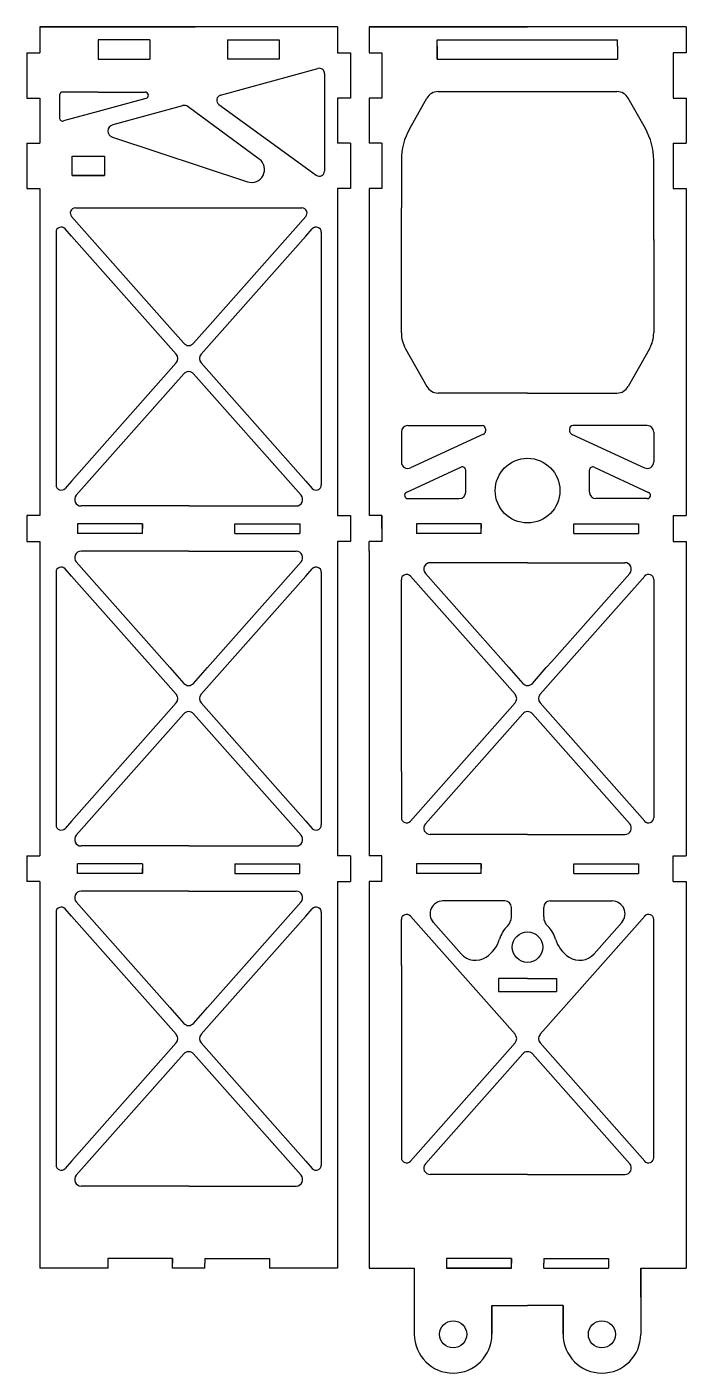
# Model space of a CAD drawing. Header units: millimetres. Extents: x 2294 to 2551, y 1194 to 1402.
# Drawn here: x 2449.5 to 2551.3, y 1193.6 to 1401.8 of the extents above; entities that cross this region are included whole.
import ezdxf

# ---------------------------------------------------------------- set-up
doc = ezdxf.new("R2010")
doc.units = ezdxf.units.MM
doc.layers.add('2mm碳板', color=1, linetype='Continuous')

msp = doc.modelspace()

# ---------------------------------------------------------------- linework, layer by layer
at = {"layer": '2mm碳板'}
for p, q in [((2497.46, 1401.82), (2451.46, 1401.82)), ((2451.46, 1401.82), (2451.46, 1397.82)), ((2451.46, 1401.82), (2474.46, 1401.82)), ((2451.46, 1401.82), (2475.46, 1401.82)), ((2497.46, 1401.82), (2497.46, 1397.82)), ((2502.34, 1401.82), (2502.34, 1397.82)), ((2502.34, 1401.82), (2502.34, 1397.82)), ((2551.34, 1401.82), (2502.34, 1401.82)), ((2502.34, 1401.82), (2526.84, 1401.82)), ((2551.34, 1401.82), (2551.34, 1397.82)), ((2468.46, 1399.82), (2460.46, 1399.82)), ((2460.46, 1399.82), (2460.46, 1396.82)), ((2468.46, 1399.82), (2468.46, 1396.82)), ((2480.46, 1399.82), (2480.46, 1396.82)), ((2480.46, 1399.82), (2488.46, 1399.82)), ((2488.46, 1399.82), (2488.46, 1396.82)), ((2512.88, 1398.82), (2512.88, 1399.82)), ((2512.88, 1399.82), (2540.76, 1399.82)), ((2540.76, 1398.82), (2540.76, 1399.82)), ((2449.46, 1397.82), (2449.46, 1390.82)), ((2449.46, 1397.82), (2451.46, 1397.82)), ((2497.46, 1397.82), (2499.46, 1397.82)), ((2499.46, 1397.82), (2499.46, 1390.82)), ((2499.46, 1397.82), (2499.46, 1390.82)), ((2502.34, 1397.82), (2503.84, 1397.82)), ((2502.34, 1397.82), (2504.34, 1397.82)), ((2504.34, 1397.82), (2504.34, 1390.82)), ((2504.34, 1397.82), (2504.34, 1390.82)), ((2512.88, 1398.82), (2512.88, 1396.82)), ((2512.88, 1396.82), (2512.88, 1398.82)), ((2540.76, 1398.82), (2540.76, 1396.82)), ((2551.34, 1397.82), (2549.34, 1397.82)), ((2549.34, 1397.82), (2549.34, 1390.82)), ((2460.46, 1396.82), (2468.46, 1396.82)), ((2479.39, 1391.26), (2494.45, 1395.41)), ((2488.46, 1396.82), (2480.46, 1396.82)), ((2512.88, 1396.82), (2540.76, 1396.82)), ((2495.46, 1394.63), (2495.46, 1379.53)), ((2454.49, 1391.25), (2454.49, 1387.76)), ((2460.49, 1391.75), (2454.99, 1391.75)), ((2460.49, 1391.75), (2467.73, 1391.75)), ((2513.01, 1391.82), (2526.84, 1391.82)), ((2526.84, 1391.82), (2540.67, 1391.82)), ((2449.46, 1390.82), (2451.46, 1390.82)), ((2451.46, 1390.82), (2451.46, 1383.82)), ((2467.86, 1390.76), (2460.49, 1388.75)), ((2473.52, 1389.64), (2462.72, 1386.67)), ((2485.38, 1381.38), (2474.38, 1389.48)), ((2479.13, 1389.84), (2494.19, 1378.88)), ((2497.46, 1390.82), (2497.46, 1383.82)), ((2499.46, 1390.82), (2497.46, 1390.82)), ((2504.34, 1390.82), (2502.34, 1390.82)), ((2502.34, 1390.82), (2502.34, 1389.32)), ((2502.34, 1389.32), (2502.34, 1383.82)), ((2508.63, 1386.11), (2511.27, 1390.8)), ((2545.06, 1386.11), (2542.42, 1390.8)), ((2549.34, 1390.82), (2551.34, 1390.82)), ((2551.34, 1390.82), (2551.34, 1383.82)), ((2460.49, 1388.75), (2455.12, 1387.28)), ((2449.46, 1383.82), (2449.46, 1376.82)), ((2449.46, 1383.82), (2451.46, 1383.82)), ((2462.67, 1384.76), (2483.56, 1377.87)), ((2497.32, 1382.83), (2497.31, 1382.83)), ((2499.46, 1383.82), (2497.46, 1383.82)), ((2499.46, 1383.82), (2499.46, 1376.82)), ((2504.34, 1383.82), (2502.34, 1383.82)), ((2504.34, 1383.82), (2504.34, 1376.82)), ((2549.34, 1383.82), (2551.34, 1383.82)), ((2549.34, 1383.82), (2549.34, 1376.82)), ((2456.46, 1381.82), (2461.46, 1381.82)), ((2456.46, 1378.82), (2456.46, 1381.82)), ((2461.46, 1381.82), (2461.46, 1378.82)), ((2507.34, 1381.2), (2507.34, 1373.82)), ((2546.34, 1368.82), (2546.34, 1381.2)), ((2456.46, 1378.82), (2461.46, 1378.82)), ((2461.46, 1378.82), (2456.46, 1378.82)), ((2461.46, 1378.82), (2456.46, 1378.82)), ((2449.46, 1376.82), (2451.46, 1376.82)), ((2451.46, 1376.82), (2451.46, 1326.22)), ((2499.46, 1376.82), (2497.46, 1376.82)), ((2497.46, 1376.82), (2497.46, 1326.22)), ((2502.34, 1376.82), (2502.34, 1327.72)), ((2504.34, 1376.82), (2502.34, 1376.82)), ((2549.34, 1376.82), (2551.34, 1376.82)), ((2551.34, 1376.82), (2551.34, 1326.22)), ((2456.36, 1372.49), (2470.72, 1356.26)), ((2456.96, 1373.82), (2491.96, 1373.82)), ((2492.56, 1372.49), (2478.21, 1356.26)), ((2507.34, 1368.94), (2507.34, 1373.82)), ((2546.34, 1368.94), (2546.34, 1373.82)), ((2456.36, 1369.47), (2455.36, 1370.6)), ((2492.56, 1369.47), (2493.56, 1370.6)), ((2453.96, 1370.07), (2453.96, 1330.97)), ((2456.36, 1369.47), (2472.54, 1351.19)), ((2492.56, 1369.47), (2476.38, 1351.19)), ((2494.96, 1370.07), (2494.96, 1330.97)), ((2507.34, 1354.5), (2507.34, 1368.94)), ((2546.34, 1368.94), (2546.34, 1354.5)), ((2470.72, 1356.26), (2471.56, 1355.31)), ((2478.21, 1356.26), (2477.36, 1355.31)), ((2471.56, 1355.31), (2473.71, 1352.88)), ((2475.21, 1352.88), (2477.36, 1355.31)), ((2507.99, 1352.05), (2511.27, 1346.21)), ((2545.7, 1352.05), (2542.42, 1346.21)), ((2472.54, 1349.86), (2456.36, 1331.57)), ((2476.38, 1349.86), (2492.56, 1331.57)), ((2473.71, 1348.17), (2457.09, 1329.39)), ((2475.21, 1348.17), (2491.83, 1329.39)), ((2526.84, 1345.19), (2513.01, 1345.19)), ((2526.84, 1345.19), (2540.67, 1345.19)), ((2507.34, 1339.14), (2507.34, 1334.53)), ((2508.34, 1340.14), (2519.84, 1340.14)), ((2520.34, 1339.64), (2520.34, 1339.28)), ((2533.34, 1339.64), (2533.34, 1339.28)), ((2545.34, 1340.14), (2533.84, 1340.14)), ((2546.34, 1339.14), (2546.34, 1334.53)), ((2520.05, 1338.83), (2508.76, 1333.62)), ((2533.64, 1338.83), (2544.93, 1333.62)), ((2516.57, 1333.71), (2508.14, 1329.82)), ((2517.28, 1329.86), (2517.28, 1333.26)), ((2536.41, 1329.86), (2536.41, 1333.26)), ((2537.12, 1333.71), (2545.55, 1329.82)), ((2456.36, 1331.57), (2455.36, 1330.44)), ((2492.56, 1331.57), (2493.56, 1330.44)), ((2508.34, 1328.86), (2516.28, 1328.86)), ((2545.34, 1328.86), (2537.41, 1328.86)), ((2474.46, 1327.72), (2457.84, 1327.72)), ((2474.46, 1327.72), (2491.08, 1327.72)), ((2502.34, 1327.72), (2502.34, 1326.22)), ((2449.46, 1326.22), (2449.46, 1322.22)), ((2451.46, 1326.22), (2449.46, 1326.22)), ((2457.3, 1324.97), (2457.3, 1323.47)), ((2467.3, 1324.97), (2457.3, 1324.97)), ((2467.3, 1324.22), (2467.3, 1324.97)), ((2467.3, 1324.22), (2467.3, 1324.97)), ((2467.3, 1324.97), (2467.3, 1324.22)), ((2481.62, 1324.22), (2481.62, 1324.97)), ((2481.62, 1324.22), (2481.62, 1324.97)), ((2481.62, 1324.97), (2491.62, 1324.97)), ((2491.62, 1324.97), (2491.62, 1323.47)), ((2497.46, 1326.22), (2499.46, 1326.22)), ((2499.46, 1326.22), (2499.46, 1322.22)), ((2504.34, 1326.22), (2502.34, 1326.22)), ((2504.34, 1326.22), (2504.34, 1322.22)), ((2504.34, 1324.22), (2504.34, 1326.22)), ((2509.69, 1324.97), (2509.69, 1323.47)), ((2519.69, 1324.97), (2509.69, 1324.97)), ((2519.69, 1324.22), (2519.69, 1324.97)), ((2519.69, 1324.22), (2519.69, 1324.97)), ((2519.69, 1324.97), (2519.69, 1324.22)), ((2534, 1324.22), (2534, 1324.97)), ((2534, 1324.22), (2534, 1324.97)), ((2534, 1324.97), (2544, 1324.97)), ((2544, 1324.97), (2544, 1323.47)), ((2549.34, 1326.22), (2549.34, 1322.22)), ((2549.34, 1326.22), (2551.34, 1326.22)), ((2467.3, 1323.47), (2457.3, 1323.47)), ((2467.3, 1323.47), (2467.3, 1324.22)), ((2481.62, 1323.47), (2481.62, 1324.22)), ((2481.62, 1323.47), (2491.62, 1323.47)), ((2519.69, 1323.47), (2509.69, 1323.47)), ((2519.69, 1323.47), (2519.69, 1324.22)), ((2534, 1323.47), (2534, 1324.22)), ((2534, 1323.47), (2544, 1323.47)), ((2449.46, 1322.22), (2451.46, 1322.22)), ((2451.46, 1322.22), (2451.46, 1273.62)), ((2474.46, 1320.72), (2457.84, 1320.72)), ((2474.46, 1320.72), (2491.08, 1320.72)), ((2499.46, 1322.22), (2497.46, 1322.22)), ((2497.46, 1322.22), (2497.46, 1273.62)), ((2504.34, 1322.22), (2502.34, 1322.22)), ((2502.34, 1320.72), (2502.34, 1322.22)), ((2502.34, 1320.72), (2502.34, 1290.85)), ((2549.34, 1322.22), (2551.34, 1322.22)), ((2551.34, 1322.22), (2551.34, 1279.07)), ((2457.09, 1319.06), (2470.72, 1303.66)), ((2491.83, 1319.06), (2478.21, 1303.66)), ((2526.84, 1318.94), (2511.8, 1318.94)), ((2526.84, 1318.94), (2541.89, 1318.94)), ((2453.96, 1317.47), (2453.96, 1278.37)), ((2456.36, 1316.87), (2455.36, 1318)), ((2456.36, 1316.87), (2472.54, 1298.59)), ((2492.56, 1316.87), (2476.38, 1298.59)), ((2492.56, 1316.87), (2493.56, 1318)), ((2494.96, 1317.47), (2494.96, 1278.37)), ((2507.34, 1286.62), (2507.34, 1316.34)), ((2508.74, 1316.87), (2524.92, 1298.59)), ((2511.05, 1317.28), (2523.1, 1303.66)), ((2544.95, 1316.87), (2528.77, 1298.59)), ((2542.63, 1317.28), (2530.59, 1303.66)), ((2546.34, 1316.34), (2546.34, 1279.5)), ((2470.72, 1303.66), (2471.56, 1302.71)), ((2478.21, 1303.66), (2477.36, 1302.71)), ((2523.1, 1303.66), (2523.95, 1302.71)), ((2530.59, 1303.66), (2529.74, 1302.71)), ((2471.56, 1302.71), (2473.71, 1300.28)), ((2475.21, 1300.28), (2477.36, 1302.71)), ((2523.95, 1302.71), (2526.1, 1300.28)), ((2527.59, 1300.28), (2529.74, 1302.71)), ((2472.54, 1297.26), (2456.36, 1278.97)), ((2473.71, 1295.57), (2457.09, 1276.79)), ((2475.21, 1295.57), (2491.83, 1276.79)), ((2476.38, 1297.26), (2492.56, 1278.97)), ((2524.92, 1297.26), (2508.74, 1278.97)), ((2526.1, 1295.57), (2511.05, 1278.57)), ((2527.59, 1295.57), (2542.63, 1278.57)), ((2528.77, 1297.26), (2544.95, 1278.97)), ((2502.34, 1290.85), (2502.34, 1273.62)), ((2507.34, 1286.62), (2507.34, 1279.5)), ((2456.36, 1278.97), (2455.36, 1277.84)), ((2492.56, 1278.97), (2493.56, 1277.84)), ((2551.34, 1279.07), (2551.34, 1273.62)), ((2526.84, 1276.9), (2511.8, 1276.9)), ((2526.84, 1276.9), (2541.89, 1276.9)), ((2474.46, 1275.12), (2457.84, 1275.12)), ((2474.46, 1275.12), (2491.08, 1275.12)), ((2449.46, 1273.62), (2449.46, 1269.62)), ((2449.46, 1273.62), (2451.46, 1273.62)), ((2457.3, 1270.87), (2457.3, 1272.37)), ((2467.3, 1272.37), (2457.3, 1272.37)), ((2467.3, 1272.37), (2467.3, 1271.62)), ((2481.62, 1272.37), (2481.62, 1271.62)), ((2481.62, 1272.37), (2491.62, 1272.37)), ((2491.62, 1270.87), (2491.62, 1272.37)), ((2499.46, 1273.62), (2497.46, 1273.62)), ((2499.46, 1273.62), (2499.46, 1269.62)), ((2504.34, 1273.62), (2502.34, 1273.62)), ((2504.34, 1269.62), (2504.34, 1273.62)), ((2509.69, 1272.37), (2509.69, 1270.87)), ((2519.69, 1272.37), (2509.69, 1272.37)), ((2519.69, 1271.62), (2519.69, 1272.37)), ((2519.69, 1271.62), (2519.69, 1272.37)), ((2519.69, 1272.37), (2519.69, 1271.62)), ((2534, 1271.62), (2534, 1272.37)), ((2534, 1271.62), (2534, 1272.37)), ((2534, 1272.37), (2544, 1272.37)), ((2544, 1272.37), (2544, 1270.87)), ((2549.34, 1269.62), (2549.34, 1273.62)), ((2549.34, 1273.62), (2551.34, 1273.62)), ((2467.3, 1270.87), (2457.3, 1270.87)), ((2467.3, 1271.62), (2467.3, 1270.87)), ((2467.3, 1271.62), (2467.3, 1270.87)), ((2467.3, 1270.87), (2467.3, 1271.62)), ((2481.62, 1271.62), (2481.62, 1270.87)), ((2481.62, 1271.62), (2481.62, 1270.87)), ((2481.62, 1270.87), (2491.62, 1270.87)), ((2519.69, 1270.87), (2509.69, 1270.87)), ((2519.69, 1270.87), (2519.69, 1271.62)), ((2534, 1270.87), (2534, 1271.62)), ((2534, 1270.87), (2544, 1270.87)), ((2451.46, 1269.62), (2449.46, 1269.62)), ((2451.46, 1269.62), (2451.46, 1209.82)), ((2497.46, 1269.62), (2499.46, 1269.62)), ((2497.46, 1269.62), (2497.46, 1209.82)), ((2502.34, 1269.62), (2502.34, 1243.82)), ((2504.34, 1269.62), (2502.34, 1269.62)), ((2549.34, 1269.62), (2551.34, 1269.62)), ((2551.34, 1269.62), (2551.34, 1243.82)), ((2457.09, 1266.46), (2470.72, 1251.06)), ((2474.46, 1268.12), (2457.84, 1268.12)), ((2474.46, 1268.12), (2491.08, 1268.12)), ((2491.83, 1266.46), (2478.21, 1251.06)), ((2523.34, 1266.62), (2513.77, 1266.62)), ((2530.34, 1266.62), (2539.92, 1266.62)), ((2453.96, 1264.87), (2453.96, 1225.77)), ((2456.36, 1264.27), (2455.36, 1265.4)), ((2456.36, 1264.27), (2472.54, 1245.99)), ((2492.56, 1264.27), (2476.38, 1245.99)), ((2492.56, 1264.27), (2493.56, 1265.4)), ((2494.96, 1264.87), (2494.96, 1225.77)), ((2508.74, 1264.27), (2524.92, 1245.99)), ((2524.34, 1264.16), (2524.34, 1265.62)), ((2544.95, 1264.27), (2528.77, 1245.99)), ((2529.34, 1264.16), (2529.34, 1265.62)), ((2507.34, 1256.62), (2507.34, 1263.74)), ((2512.28, 1263.3), (2516.56, 1258.45)), ((2541.41, 1263.3), (2537.13, 1258.45)), ((2546.34, 1226.9), (2546.34, 1263.74)), ((2507.34, 1256.62), (2507.34, 1226.9)), ((2517.72, 1257.12), (2517.74, 1257.12)), ((2526.84, 1254.62), (2522.34, 1254.62)), ((2522.34, 1254.62), (2522.34, 1252.62)), ((2526.84, 1254.62), (2531.34, 1254.62)), ((2531.34, 1254.62), (2531.34, 1252.62)), ((2522.34, 1252.62), (2531.34, 1252.62)), ((2470.72, 1251.06), (2471.56, 1250.11)), ((2471.56, 1250.11), (2473.71, 1247.68)), ((2475.21, 1247.68), (2477.36, 1250.11)), ((2478.21, 1251.06), (2477.36, 1250.11)), ((2472.54, 1244.66), (2456.36, 1226.37)), ((2476.38, 1244.66), (2492.56, 1226.37)), ((2502.34, 1243.82), (2502.34, 1209.82)), ((2524.92, 1244.66), (2508.74, 1226.37)), ((2528.77, 1244.66), (2544.95, 1226.37)), ((2551.34, 1243.82), (2551.34, 1209.82)), ((2473.71, 1242.97), (2457.09, 1224.19)), ((2475.21, 1242.97), (2491.83, 1224.19)), ((2526.1, 1242.97), (2511.05, 1225.97)), ((2527.59, 1242.97), (2542.63, 1225.97)), ((2456.36, 1226.37), (2455.36, 1225.24)), ((2492.56, 1226.37), (2493.56, 1225.24)), ((2474.46, 1222.52), (2457.84, 1222.52)), ((2474.46, 1222.52), (2491.08, 1222.52)), ((2526.84, 1224.3), (2511.8, 1224.3)), ((2526.84, 1224.3), (2541.89, 1224.3)), ((2461.96, 1211.32), (2461.96, 1209.82)), ((2471.96, 1211.32), (2461.96, 1211.32)), ((2471.96, 1210.57), (2471.96, 1211.32)), ((2471.96, 1210.57), (2471.96, 1211.32)), ((2471.96, 1211.32), (2471.96, 1210.57)), ((2471.96, 1209.82), (2471.96, 1210.57)), ((2476.96, 1211.32), (2486.96, 1211.32)), ((2476.96, 1211.32), (2476.96, 1210.57)), ((2476.96, 1209.82), (2476.96, 1210.57)), ((2486.96, 1211.32), (2486.96, 1209.82)), ((2514.34, 1211.32), (2514.34, 1209.82)), ((2524.34, 1211.32), (2514.34, 1211.32)), ((2524.34, 1210.57), (2524.34, 1211.32)), ((2524.34, 1210.57), (2524.34, 1211.32)), ((2524.34, 1211.32), (2524.34, 1210.57)), ((2524.34, 1209.82), (2524.34, 1210.57)), ((2529.34, 1211.32), (2539.34, 1211.32)), ((2529.34, 1211.32), (2529.34, 1210.57)), ((2529.34, 1209.82), (2529.34, 1210.57)), ((2539.34, 1211.32), (2539.34, 1209.82)), ((2461.96, 1209.82), (2451.46, 1209.82)), ((2476.96, 1209.82), (2471.96, 1209.82)), ((2497.46, 1209.82), (2486.96, 1209.82)), ((2502.34, 1209.82), (2509.34, 1209.82)), ((2509.34, 1209.82), (2509.34, 1199.58)), ((2524.34, 1209.82), (2514.34, 1209.82)), ((2514.34, 1209.82), (2524.34, 1209.82)), ((2529.34, 1209.82), (2539.34, 1209.82)), ((2529.34, 1209.82), (2539.34, 1209.82)), ((2544.34, 1209.82), (2551.34, 1209.82)), ((2544.34, 1205.34), (2544.34, 1209.82)), ((2544.34, 1209.82), (2544.34, 1199.58)), ((2521.34, 1204.06), (2521.34, 1199.58)), ((2521.34, 1199.58), (2521.34, 1204.06)), ((2521.34, 1204.06), (2526.84, 1204.06)), ((2532.34, 1204.06), (2526.84, 1204.06)), ((2532.34, 1204.06), (2532.34, 1199.58)), ((2532.34, 1199.58), (2532.34, 1204.06))]:
    msp.add_line(p, q, dxfattribs=at)
for centre, radius in [((2526.84, 1330.09), 5), ((2526.84, 1259.47), 2.35), ((2515.34, 1199.58), 2.1), ((2538.34, 1199.58), 2.1)]:
    msp.add_circle(centre, radius, dxfattribs=at)
for centre, radius, start, end in [((2494.66, 1394.63), 0.8, 0, 105.3915), ((2454.99, 1391.25), 0.5, 90, 180), ((2467.73, 1391.25), 0.5, 285.315, 90), ((2479.6, 1390.49), 0.8, 105.3915, 233.9447), ((2513.01, 1389.82), 2, 90, 150.6422), ((2540.67, 1389.82), 2, 29.3578, 90), ((2473.78, 1388.68), 1, 53.6272, 105.3915), ((2454.99, 1387.76), 0.5, 180, 285.315), ((2462.98, 1385.71), 1, 105.3915, 251.7707), ((2517.34, 1381.2), 10, 150.6422, 180), ((2536.34, 1381.2), 10, 0, 29.3578), ((2484.19, 1379.77), 2, 251.7707, 53.6272), ((2494.66, 1379.53), 0.8, 233.9447, 0), ((2456.96, 1373.02), 0.8, 90, 221.5016), ((2491.96, 1373.02), 0.8, 318.4984, 90), ((2454.76, 1370.07), 0.8, 41.5016, 180), ((2494.16, 1370.07), 0.8, 0, 138.4984), ((2512.34, 1354.5), 5, 180, 209.3578), ((2541.34, 1354.5), 5, 330.6422, 0), ((2474.46, 1353.54), 1, 221.5016, 318.4984), ((2471.79, 1350.52), 1, 318.4984, 41.5016), ((2477.13, 1350.52), 1, 138.4984, 221.5016), ((2474.46, 1347.5), 1, 41.5016, 138.4984), ((2513.01, 1347.19), 2, 209.3578, 270), ((2540.67, 1347.19), 2, 270, 330.6422), ((2508.34, 1339.14), 1, 90, 180), ((2519.84, 1339.64), 0.5, 0, 90), ((2519.84, 1339.28), 0.5, 294.7752, 0), ((2533.84, 1339.64), 0.5, 90, 180), ((2533.84, 1339.28), 0.5, 180, 245.2248), ((2545.34, 1339.14), 1, 0, 90), ((2508.34, 1334.53), 1, 180, 294.7752), ((2516.78, 1333.26), 0.5, 0, 114.7751), ((2536.91, 1333.26), 0.5, 65.2249, 180), ((2545.34, 1334.53), 1, 245.2248, 0), ((2454.76, 1330.97), 0.8, 180, 318.4984), ((2494.16, 1330.97), 0.8, 221.5016, 0), ((2457.84, 1328.72), 1, 138.4984, 270), ((2491.08, 1328.72), 1, 270, 41.5016), ((2508.34, 1329.36), 0.5, 114.7751, 270), ((2516.28, 1329.86), 1, 270, 0), ((2537.41, 1329.86), 1, 180, 270), ((2545.34, 1329.36), 0.5, 270, 65.2249), ((2457.84, 1319.72), 1, 90, 221.5016), ((2491.08, 1319.72), 1, 318.4984, 90), ((2454.76, 1317.47), 0.8, 41.5016, 180), ((2494.16, 1317.47), 0.8, 0, 138.4984), ((2511.8, 1317.94), 1, 90, 221.5016), ((2541.89, 1317.94), 1, 318.4984, 90), ((2508.14, 1316.34), 0.8, 41.5016, 180), ((2545.54, 1316.34), 0.8, 360, 138.4984), ((2474.46, 1300.94), 1, 221.5016, 318.4984), ((2526.84, 1300.94), 1, 221.5016, 318.4984), ((2471.79, 1297.92), 1, 318.4984, 41.5016), ((2477.13, 1297.92), 1, 138.4984, 221.5016), ((2524.17, 1297.92), 1, 318.4984, 41.5016), ((2529.52, 1297.92), 1, 138.4984, 221.5016), ((2474.46, 1294.9), 1, 41.5016, 138.4984), ((2526.84, 1294.9), 1, 41.5016, 138.4984), ((2508.14, 1279.5), 0.8, 180, 318.4984), ((2545.54, 1279.5), 0.8, 221.5016, 0), ((2454.76, 1278.37), 0.8, 180, 318.4984), ((2457.84, 1276.12), 1, 138.4984, 270), ((2491.08, 1276.12), 1, 270, 41.5016), ((2494.16, 1278.37), 0.8, 221.5016, 0), ((2511.8, 1277.9), 1, 138.4984, 270), ((2541.89, 1277.9), 1, 270, 41.5016), ((2457.84, 1267.12), 1, 90, 221.5016), ((2491.08, 1267.12), 1, 318.4984, 90), ((2513.77, 1264.62), 2, 90, 221.5016), ((2523.34, 1265.62), 1, 0, 90), ((2530.34, 1265.62), 1, 90, 180), ((2539.92, 1264.62), 2, 318.4984, 90), ((2454.76, 1264.87), 0.8, 41.5016, 180), ((2494.16, 1264.87), 0.8, 0, 138.4984), ((2508.14, 1263.74), 0.8, 41.5016, 180), ((2522.34, 1264.16), 2, 313.8131, 0), ((2531.34, 1264.16), 2, 180, 226.1869), ((2545.54, 1263.74), 0.8, 0, 138.4984), ((2526.84, 1259.47), 4.5, 133.8131, 163.8026), ((2526.84, 1259.47), 4.5, 16.1974, 46.1869), ((2517.72, 1262.12), 5, 302.8905, 343.8026), ((2535.97, 1262.12), 5, 196.1974, 237.1095), ((2518.81, 1260.44), 3, 221.5016, 302.8905), ((2534.88, 1260.44), 3, 237.1095, 318.4984), ((2474.46, 1248.34), 1, 221.5016, 318.4984), ((2471.79, 1245.32), 1, 318.4984, 41.5016), ((2477.13, 1245.32), 1, 138.4984, 221.5016), ((2524.17, 1245.32), 1, 318.4984, 41.5016), ((2529.52, 1245.32), 1, 138.4984, 221.5016), ((2474.46, 1242.3), 1, 41.5016, 138.4984), ((2526.84, 1242.3), 1, 41.5016, 138.4984), ((2508.14, 1226.9), 0.8, 180, 318.4984), ((2545.54, 1226.9), 0.8, 221.5016, 0), ((2454.76, 1225.77), 0.8, 180, 318.4984), ((2494.16, 1225.77), 0.8, 221.5016, 0), ((2511.8, 1225.3), 1, 138.4984, 270), ((2541.89, 1225.3), 1, 270, 41.5016), ((2457.84, 1223.52), 1, 138.4984, 270), ((2491.08, 1223.52), 1, 270, 41.5016), ((2515.34, 1199.58), 6, 180, 0), ((2538.34, 1199.58), 6, 180, 0)]:
    msp.add_arc(centre, radius, start, end, dxfattribs=at)

doc.saveas('drawing.dxf')
